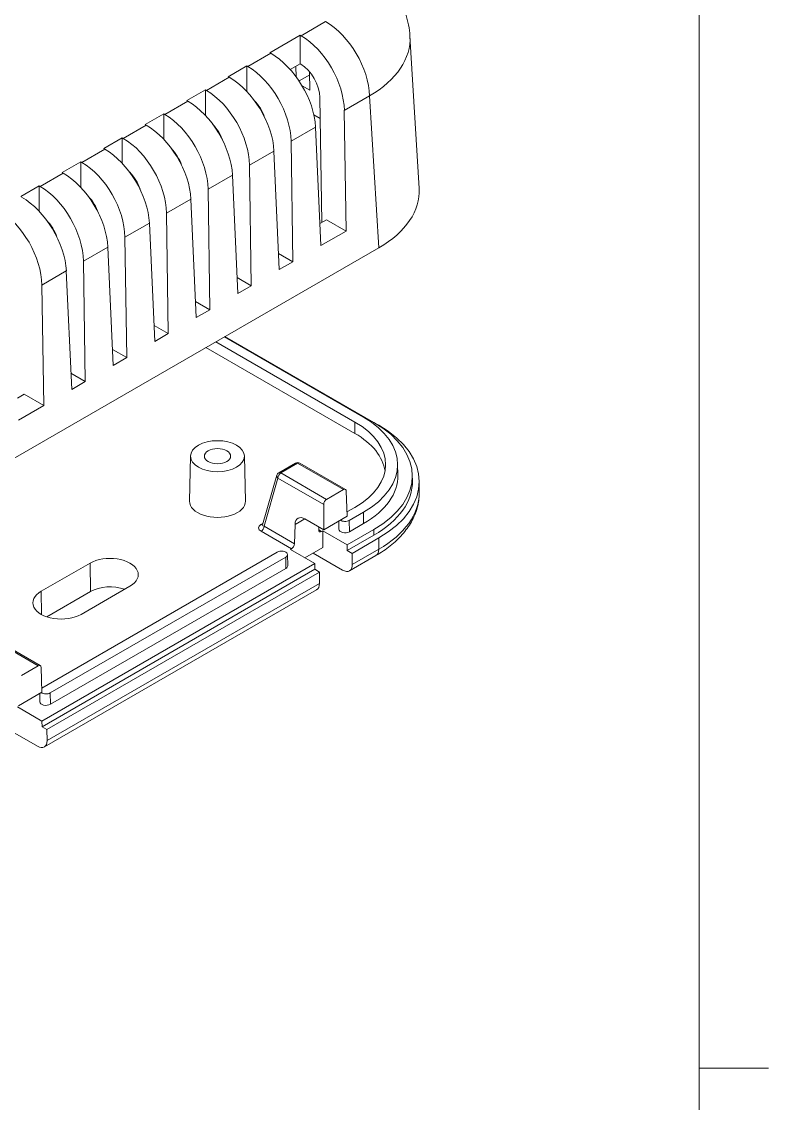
# Model space of a CAD drawing. Header units: millimetres. Extents: x 4 to 345, y 4 to 266.
# Drawn here: x 290.8 to 344.9, y 132.4 to 210.7 of the extents above; entities that cross this region are included whole.
import ezdxf

# ---------------------------------------------------------------- set-up
doc = ezdxf.new("R2010")
doc.units = ezdxf.units.MM
doc.header["$LTSCALE"] = 1.25
doc.layers.get('0').update_dxf_attribs({"lineweight": 25})
for name, color, linetype, lineweight in [('Sketch Geometry (ANSI)', 7, 'Continuous', 9), ('Visible (ANSI)', 7, 'Continuous', 9), ('Visible Narrow (ANSI)', 7, 'Continuous', 9)]:
    doc.layers.add(name, color=color, linetype=linetype, lineweight=lineweight)

# ---------------------------------------------------------------- blocks, each defined once
blk = doc.blocks.new('Borders Hammond Border')
at = {"layer": 'Sketch Geometry (ANSI)'}
for p, q in [((271.9, 7.5), (271.9, 208.4)), ((271.9, 107.95), (275.9, 107.95))]:
    blk.add_line(p, q, dxfattribs=at)

msp = doc.modelspace()

# ---------------------------------------------------------------- linework, layer by layer
at = {"layer": 'Visible (ANSI)'}
for p, q in [((308.804, 208.456), (310.996, 209.722)), ((310.996, 209.722), (311.067, 209.681)), ((310.996, 209.722), (310.996, 207.645)), ((319.609, 198.618), (318.941, 209.658)), ((308.875, 208.415), (308.804, 208.456)), ((310.996, 207.645), (310.283, 207.233)), ((311.036, 207.622), (310.996, 207.645)), ((305.799, 206.721), (307.142, 207.497)), ((307.142, 207.497), (307.213, 207.456)), ((307.142, 207.497), (307.142, 205.646)), ((310.706, 206.708), (310.672, 207.458)), ((311.687, 206.855), (310.915, 206.409)), ((311.684, 207.062), (311.704, 205.734)), ((305.87, 206.68), (305.799, 206.721)), ((311.704, 205.734), (311.132, 206.065)), ((302.794, 204.986), (304.137, 205.762)), ((304.137, 205.762), (304.208, 205.721)), ((304.137, 205.762), (304.137, 203.911)), ((312.559, 196.165), (312.425, 205.216)), ((302.864, 204.945), (302.794, 204.986)), ((299.788, 203.251), (301.132, 204.027)), ((301.132, 204.027), (301.203, 203.986)), ((301.132, 204.027), (301.132, 202.176)), ((311.986, 203.956), (312.448, 203.69)), ((314.193, 204.268), (314.322, 195.548)), ((299.859, 203.21), (299.788, 203.251)), ((312.494, 194.493), (312.108, 203.064)), ((296.783, 201.516), (298.127, 202.292)), ((298.127, 202.292), (298.197, 202.251)), ((298.127, 202.292), (298.127, 200.441)), ((296.854, 201.475), (296.783, 201.516)), ((309.489, 192.758), (309.103, 201.329)), ((310.339, 202.043), (310.468, 193.323)), ((293.778, 199.781), (295.122, 200.557)), ((295.122, 200.557), (295.192, 200.516)), ((295.122, 200.557), (295.122, 198.706)), ((293.849, 199.74), (293.778, 199.781)), ((307.334, 200.308), (307.463, 191.588)), ((306.483, 191.023), (306.098, 199.594)), ((290.773, 198.046), (292.116, 198.822)), ((292.116, 198.822), (292.187, 198.781)), ((292.116, 198.822), (292.116, 196.971)), ((304.329, 198.573), (304.458, 189.853)), ((303.478, 189.288), (303.093, 197.859)), ((301.324, 196.838), (301.452, 188.118)), ((300.473, 187.553), (300.088, 196.124)), ((312.422, 196.086), (312.906, 196.365)), ((314.322, 195.548), (312.906, 196.365)), ((298.319, 195.103), (298.447, 186.383)), ((314.322, 195.548), (312.494, 194.493)), ((316.687, 194.337), (288.394, 178.002)), ((297.468, 185.818), (297.082, 194.389)), ((310.468, 193.323), (309.436, 193.919)), ((295.313, 193.368), (295.442, 184.648)), ((310.468, 193.323), (309.489, 192.758)), ((294.463, 184.083), (294.077, 192.654)), ((307.463, 191.588), (306.431, 192.184)), ((292.308, 191.633), (292.437, 182.913)), ((307.463, 191.588), (306.483, 191.023)), ((304.458, 189.853), (303.426, 190.449)), ((304.458, 189.853), (303.478, 189.288)), ((301.452, 188.118), (300.421, 188.714)), ((301.452, 188.118), (300.473, 187.553)), ((304.899, 187.531), (314.963, 181.72)), ((315.574, 182.074), (305.511, 187.884)), ((316.329, 181.693), (305.558, 187.911)), ((298.447, 186.383), (297.416, 186.979)), ((314.95, 180.897), (304.18, 187.115)), ((298.447, 186.383), (297.468, 185.818)), ((295.442, 184.648), (294.41, 185.244)), ((295.442, 184.648), (294.463, 184.083)), ((290.537, 183.45), (291.021, 183.73)), ((292.437, 182.913), (291.021, 183.73)), ((292.437, 182.913), (290.609, 181.858)), ((316.329, 181.693), (316.683, 181.489)), ((303.066, 179.257), (302.996, 175.992)), ((306.965, 179.257), (307.035, 175.992)), ((309.45, 178.044), (310.665, 178.746)), ((314.272, 176.836), (310.965, 178.746)), ((318.044, 178.691), (318.061, 177.875)), ((308.279, 174.28), (309.312, 177.867)), ((319.111, 177.882), (319.12, 177.474)), ((319.612, 176.59), (319.612, 177.406)), ((312.906, 176.121), (314.121, 176.822)), ((314.391, 174.901), (314.337, 176.702)), ((312.698, 175.755), (312.698, 173.923)), ((314.963, 175.542), (314.382, 175.206)), ((312.698, 173.923), (311.345, 174.704)), ((312.698, 173.923), (314.391, 174.901)), ((314.549, 174.597), (315.574, 175.188)), ((310.626, 174.303), (310.583, 172.897)), ((312.344, 173.913), (312.344, 174.128)), ((313.806, 174.564), (313.793, 173.96)), ((314.395, 172.819), (316.329, 173.936)), ((315.587, 174.365), (314.561, 173.773)), ((312.552, 173.797), (312.627, 173.84)), ((312.627, 173.84), (314.395, 172.819)), ((312.627, 173.84), (312.627, 172.636)), ((314.407, 172.411), (316.335, 173.524)), ((316.683, 173.324), (314.754, 172.21)), ((309.341, 172.296), (292.3, 162.458)), ((310.293, 172.493), (310.368, 172.536)), ((312.061, 171.472), (310.293, 172.493)), ((312.627, 172.636), (311.336, 171.891)), ((314.395, 172.819), (314.407, 172.411)), ((314.407, 172.411), (314.754, 172.21)), ((292.912, 162.104), (309.953, 171.943)), ((310.08, 172.123), (310.097, 171.306)), ((314.072, 171), (311.932, 172.235)), ((316.476, 172.05), (314.568, 170.948)), ((314.754, 172.21), (314.767, 171.401)), ((292.257, 169.463), (295.792, 171.505)), ((292.313, 160.07), (312.061, 171.472)), ((292.325, 159.662), (312.061, 171.057)), ((312.408, 170.856), (292.673, 159.462)), ((309.965, 171.119), (292.924, 161.281)), ((312.061, 171.057), (312.061, 171.472)), ((312.408, 170.856), (312.061, 171.057)), ((312.396, 170.032), (312.408, 170.856)), ((312.18, 169.57), (292.487, 158.2)), ((295.823, 169.445), (292.654, 167.616)), ((298.682, 169.836), (295.147, 167.795)), ((288.884, 165.997), (292.191, 164.088)), ((292.039, 164.073), (290.824, 163.372)), ((292.255, 163.953), (292.31, 162.153)), ((292.31, 162.153), (290.616, 161.175)), ((292.169, 162.071), (292.156, 161.467)), ((290.545, 161.091), (292.313, 160.07)), ((292.313, 160.07), (292.325, 159.662)), ((291.99, 158.251), (289.851, 159.487)), ((292.325, 159.662), (292.673, 159.462)), ((292.673, 159.462), (292.685, 158.652))]:
    msp.add_line(p, q, dxfattribs=at)
for centre, start, end in [((310.815, 178.486), 60, 120), ((309.6, 177.784), 120, 163.92969)]:
    msp.add_arc(centre, 0.3, start, end, dxfattribs=at)
for centre, major_axis, ratio, start_param, end_param in [((311.011, 205.975), (2.19, -3.932), 0.587337, 0.829341, 2.365231), ((308.93, 204.773), (-2.308, 3.864), 0.567188, 3.95347, 5.48936), ((311.011, 205.975), (-0.973, 1.747), 0.587337, 3.970934, 5.506824), ((307.157, 203.75), (2.19, -3.932), 0.587337, 0.829341, 2.365231), ((305.925, 203.038), (-2.308, 3.864), 0.567188, 3.95347, 5.48936), ((304.152, 202.015), (2.19, -3.932), 0.587337, 0.829341, 2.365231), ((302.92, 201.303), (-2.308, 3.864), 0.567188, 3.95347, 5.48936), ((307.157, 203.75), (-0.973, 1.747), 0.587337, 4.409511, 5.148528), ((301.147, 200.28), (2.19, -3.932), 0.587337, 0.829341, 2.365231), ((299.915, 199.568), (-2.308, 3.864), 0.567188, 3.95347, 5.48936), ((304.152, 202.015), (-0.973, 1.747), 0.587337, 4.409511, 5.148528), ((298.142, 198.545), (2.19, -3.932), 0.587337, 0.829341, 2.365231), ((296.909, 197.833), (-2.308, 3.864), 0.567188, 3.95347, 5.48936), ((301.147, 200.28), (-0.973, 1.747), 0.587337, 4.409511, 5.148528), ((295.137, 196.81), (2.19, -3.932), 0.587337, 0.829341, 2.365231), ((293.904, 196.098), (-2.308, 3.864), 0.567188, 3.95347, 5.48936), ((298.142, 198.545), (-0.973, 1.747), 0.587337, 4.409511, 5.148528), ((292.131, 195.074), (2.19, -3.932), 0.587337, 0.829341, 2.365231), ((309.603, 198.417), (10.012, 0), 0.576647, 5.498396, 6.318049), ((290.899, 194.363), (-2.308, 3.864), 0.567188, 3.95347, 5.48936), ((295.137, 196.81), (-0.973, 1.747), 0.587337, 4.409511, 5.148528), ((289.126, 193.339), (2.19, -3.932), 0.587337, 0.829341, 2.365231), ((292.131, 195.074), (-0.973, 1.747), 0.587337, 4.409511, 5.148528), ((309.612, 178.631), (7.567, 0), 0.57735, 5.497787, 7.068583), ((309.612, 178.631), (8.433, 0), 0.57735, 5.497787, 7.068583), ((309.612, 177.815), (9.5, 0), 0.57735, 5.497787, 7.068583), ((309.612, 177.406), (10, 0), 0.57735, 5.497787, 7.068583), ((309.612, 177.815), (7.55, 0), 0.57735, 0.081389, 0.785398), ((309.612, 177.815), (8.45, 0), 0.57735, 5.497787, 6.295528), ((309.612, 177.406), (9.509, 0), 0.57735, 5.497787, 6.295528), ((314.125, 176.575), (0.146, 0.262), 0.587337, 5.506204, 7.059547), ((305.015, 175.977), (2.02, 0), 0.57735, 3.12925, 6.295528), ((312.91, 175.874), (0.146, 0.262), 0.587337, 0.776362, 2.329705), ((311.333, 173.881), (-0.487, 0.874), 0.587337, 5.506824, 7.060167), ((312.556, 174.04), (0.154, 0.258), 0.567188, 2.382075, 3.935418), ((314.243, 173.957), (-0.45, 0), 0.57735, 6.270842, 8.63938), ((314.243, 174.773), (-0.433, 0), 0.57735, 0.664037, 2.356194), ((309.647, 172.119), (0.433, 0), 0.57735, 5.497787, 8.63938), ((310.371, 172.778), (0.154, 0.258), 0.567188, 3.935418, 5.488761), ((297.237, 170.67), (2.044, 0), 0.57735, 5.497787, 8.63938), ((309.647, 171.303), (0.45, 0), 0.57735, 5.497787, 6.295528), ((314.06, 171.809), (-0.513, 0.859), 0.567188, 2.347767, 3.918564), ((311.689, 170.441), (0.487, -0.874), 0.587337, 0.009037, 0.794435), ((293.702, 168.629), (-2.044, 0), 0.57735, 5.497787, 8.63938), ((297.237, 168.629), (-2, 0), 0.57735, 4.1572, 5.497787), ((292.043, 163.826), (0.146, 0.262), 0.587337, 5.506204, 7.059547), ((292.606, 162.281), (-0.433, 0), 0.57735, 0.664037, 2.356194), ((292.606, 161.464), (-0.45, 0), 0.57735, 6.270842, 8.63938), ((291.978, 159.061), (-0.513, 0.859), 0.567188, 2.347767, 3.918564)]:
    msp.add_ellipse(centre, major_axis=major_axis, ratio=ratio, start_param=start_param, end_param=end_param, dxfattribs=at)
for major_axis in [(-1.95, 0), (-0.95, 0)]:
    msp.add_ellipse((305.015, 179.243), major_axis=major_axis, ratio=0.57735, dxfattribs=at)
for points, knots in [([(318.941, 209.658), (318.908, 210.205), (318.803, 210.744), (318.476, 211.751), (318.256, 212.22), (317.744, 213.069), (317.452, 213.45), (316.829, 214.132), (316.498, 214.433), (315.811, 214.971), (315.456, 215.207), (315.092, 215.417)], [0.0348641, 0.0348641, 0.0348641, 0.0348641, 0.1848491, 0.1848491, 0.3348341, 0.3348341, 0.4848192, 0.4848192, 0.6348042, 0.6348042, 0.7847892, 0.7847892, 0.7847892, 0.7847892]), ([(319.612, 176.59), (319.612, 176.227), (319.562, 175.864), (319.369, 175.16), (319.226, 174.819), (318.86, 174.169), (318.637, 173.86), (318.124, 173.279), (317.834, 173.006), (317.196, 172.499), (316.848, 172.265), (316.476, 172.05)], [2.3561945, 2.3561945, 2.3561945, 2.3561945, 2.5132741, 2.5132741, 2.6703538, 2.6703538, 2.8274334, 2.8274334, 2.984513, 2.984513, 3.1415927, 3.1415927, 3.1415927, 3.1415927]), ([(308.279, 174.28), (308.277, 174.275), (308.275, 174.271), (308.272, 174.265), (308.271, 174.263), (308.271, 174.263), (308.271, 174.263), (308.271, 174.263)], [-0.5406477, -0.5406477, -0.5406477, -0.5406477, -0.4201862, -0.4201862, -0.2997247, -0.2997247, -0.2904433, -0.2904433, -0.2904433, -0.2904433])]:
    msp.add_open_spline(points, degree=3, knots=knots, dxfattribs=at)
at = {"layer": 'Visible Narrow (ANSI)'}
for p, q in [((312.842, 210.706), (311.067, 209.681)), ((308.875, 208.415), (307.213, 207.456)), ((305.87, 206.68), (304.208, 205.721)), ((314.193, 204.268), (316.022, 205.324)), ((316.022, 205.324), (316.687, 194.337)), ((302.864, 204.945), (301.203, 203.986)), ((299.859, 203.21), (298.197, 202.251)), ((310.339, 202.043), (312.108, 203.064)), ((296.854, 201.475), (295.192, 200.516)), ((307.334, 200.308), (309.103, 201.329)), ((293.849, 199.74), (292.187, 198.781)), ((304.329, 198.573), (306.098, 199.594)), ((301.324, 196.838), (303.093, 197.859)), ((298.319, 195.103), (300.088, 196.124)), ((295.313, 193.368), (297.082, 194.389)), ((292.308, 191.633), (294.077, 192.654)), ((314.95, 180.897), (314.963, 181.72)), ((309.6, 178.029), (310.815, 178.731)), ((310.815, 178.731), (314.121, 176.822)), ((312.906, 176.121), (309.6, 178.029)), ((308.381, 174.168), (309.388, 177.666)), ((309.388, 177.666), (312.698, 175.755)), ((310.626, 174.303), (311.333, 174.711)), ((315.587, 174.365), (315.574, 175.188)), ((308.311, 174.393), (308.153, 174.302)), ((310.583, 172.897), (308.381, 174.168)), ((312.552, 173.797), (312.344, 173.917)), ((314.561, 173.773), (314.549, 174.597)), ((316.329, 173.936), (316.335, 173.524)), ((308.169, 173.805), (310.368, 172.536)), ((316.683, 172.507), (316.683, 173.324)), ((316.683, 172.507), (314.767, 171.401)), ((309.953, 171.943), (309.965, 171.119)), ((295.792, 171.505), (295.823, 169.445)), ((312.396, 170.032), (292.685, 158.652)), ((292.257, 169.463), (292.282, 167.78)), ((288.734, 165.982), (292.039, 164.073)), ((292.924, 161.281), (292.912, 162.104))]:
    msp.add_line(p, q, dxfattribs=at)
for centre, major_axis, ratio, start_param, end_param in [((312.842, 207.032), (-2.25, 3.897), 0.57735, 3.961897, 5.497787), ((308.946, 209.276), (10, 0.272), 0.576995, 5.48272, 6.302373), ((310.815, 178.486), (-0.15, 0.26), 0.57735, 5.497787, 6.283185), ((310.815, 178.486), (0.15, 0.26), 0.57735, 0, 0.785398), ((309.6, 177.784), (-0.288, 0.083), 0.699096, 0, 0.963897), ((309.6, 177.784), (0.15, 0.26), 0.57735, 0.785398, 2.338741), ((309.6, 177.784), (-0.15, 0.26), 0.57735, 5.497787, 6.283185), ((309.612, 176.59), (10, 0), 0.57735, 5.497787, 6.283185), ((308.595, 174.049), (-0.612, 0.019), 0.57398, 5.535426, 7.10163), ((308.153, 174.547), (0.15, -0.26), 0.57735, 5.497787, 6.124239), ((308.169, 174.05), (-0.15, -0.26), 0.57735, 0.785398, 2.338741), ((308.595, 174.294), (0.318, 0.04), 0.435511, 2.957368, 3.921265), ((315.976, 172.916), (0.5, -0.866), 0.57735, 0, 0.785398)]:
    msp.add_ellipse(centre, major_axis=major_axis, ratio=ratio, start_param=start_param, end_param=end_param, dxfattribs=at)

# ---------------------------------------------------------------- block references
at = {"xscale": 1.25, "yscale": 1.25, "zscale": 1.25}
msp.add_blockref('Borders Hammond Border', (0, 0), dxfattribs=at)

doc.saveas('drawing.dxf')
